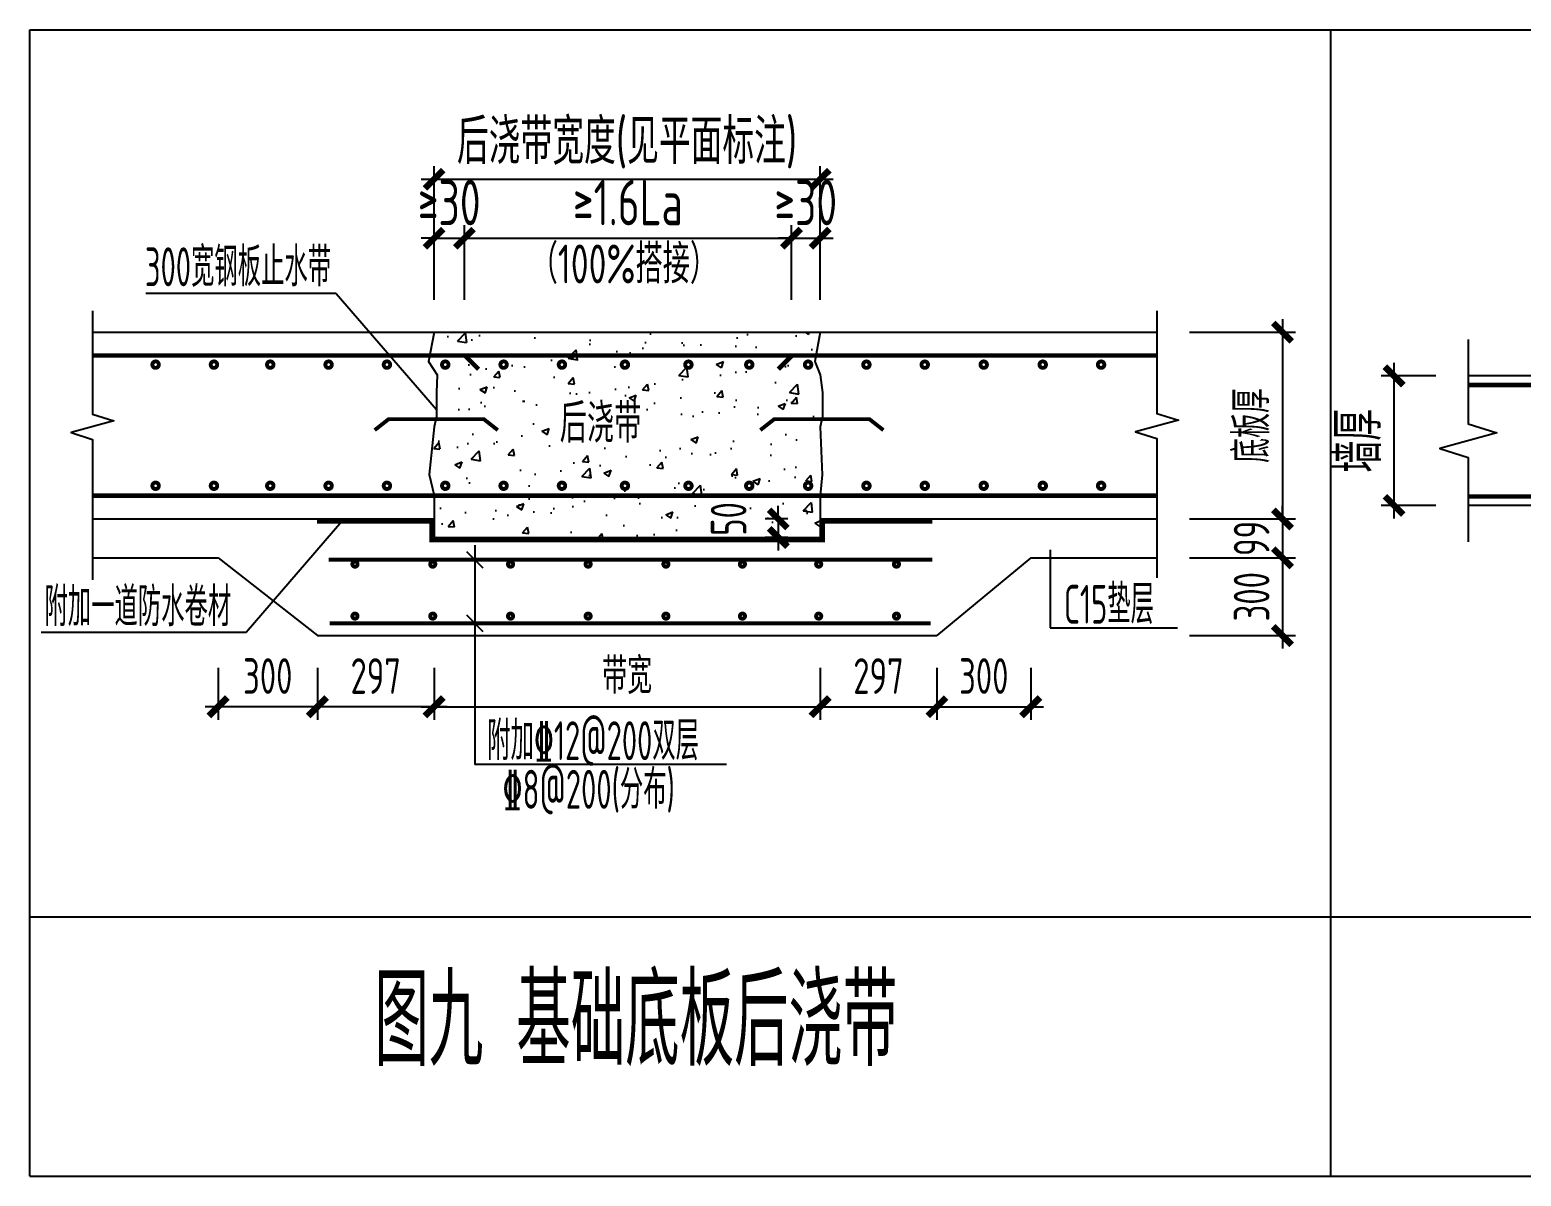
# Model space of a CAD drawing. Extents: x 9732137 to 18866768, y -962146 to 246094.
# Drawn here: x 9800257 to 9811760, y 126028 to 134873 of the extents above; entities that cross this region are included whole.
import ezdxf
from ezdxf.enums import TextEntityAlignment as Align

# ---------------------------------------------------------------- set-up
doc = ezdxf.new("R2010")
doc.units = 0
doc.header["$LTSCALE"] = 1000
doc.layers.get('0').update_dxf_attribs({"linetype": 'CONTINUOUS'})
doc.layers.get('Defpoints').update_dxf_attribs({"linetype": 'CONTINUOUS'})
for name, color, linetype in [('DIM', 3, 'CONTINUOUS'), ('HATCH', 254, 'CONTINUOUS'), ('NUM', 7, 'CONTINUOUS'), ('TAB', 7, 'CONTINUOUS'), ('TEXT', 7, 'CONTINUOUS')]:
    doc.layers.add(name, color=color, linetype=linetype)
doc.layers.add('rein', color=6, linetype='ByLayer', lineweight=18)
doc.styles.add('TSSD_Dimension', font='Tssdeng.shx', dxfattribs={"width": 0.7, "bigfont": 'hztxt.shx'})
doc.styles.add('TSSD_Norm', font='Tssdeng.shx', dxfattribs={"width": 0.7, "bigfont": 'hztxt.shx'})
doc.styles.add('说明文字', font='tssdeng.shx', dxfattribs={"width": 0.75, "bigfont": 'hztxt.shx'})
doc.dimstyles.new('TSSD_100_100', dxfattribs={"dimtxt": 350, "dimasz": 100, "dimexe": 100, "dimexo": 250, "dimgap": 100, "dimtad": 1, "dimdec": 0, "dimzin": 0, "dimdsep": 46, "dimtxsty": 'TSSD_Dimension', "dimblk": 'ARCHTICK', "dimblk1": 'ARCHTICK', "dimblk2": 'ARCHTICK', "dimcen": 0, "dimdle": 100, "dimclrt": 7, "dimadec": 0, "dimazin": 0, "dimtfac": 1, "dimtdec": 0, "dimtix": 1, "dimtmove": 2, "dimatfit": 3, "dimfxl": 1, "dimtolj": 1, "dimtzin": 0, "dimarcsym": 0})
doc.dimstyles.new('TSSD_33_100', dxfattribs={"dimtxt": 275, "dimasz": 100, "dimexe": 100, "dimexo": 250, "dimgap": 100, "dimtad": 1, "dimdec": 0, "dimlfac": 0.33, "dimzin": 0, "dimdsep": 46, "dimtxsty": 'TSSD_Dimension', "dimblk": 'ARCHTICK', "dimblk1": 'ARCHTICK', "dimblk2": 'ARCHTICK', "dimcen": 0, "dimdle": 100, "dimclrt": 7, "dimadec": 0, "dimazin": 0, "dimtfac": 1, "dimtdec": 0, "dimtix": 1, "dimtmove": 2, "dimatfit": 3, "dimfxl": 1, "dimtolj": 1, "dimtzin": 0, "dimarcsym": 0})

# ---------------------------------------------------------------- blocks, each defined once
blk = doc.blocks.new('_ArchTick')
at = {"color": 0, "linetype": 'ByBlock', "const_width": 0.5}
blk.add_lwpolyline([(-0.71, -0.71), (0.71, 0.71)], dxfattribs=at)
blk = doc.blocks.new('*D765')
at = {"layer": 'Defpoints', "color": 0}
for p in [(9810780, 132203), (9811352, 132203), (9811352, 131203)]:
    blk.add_point(p, dxfattribs=at)
at = {"layer": 'DIM', "color": 0, "lineweight": -2}
for p, q in [((9810780, 131103), (9810780, 132303)), ((9811102, 132203), (9810680, 132203)), ((9811102, 131203), (9810680, 131203))]:
    blk.add_line(p, q, dxfattribs=at)
at = {"layer": 'DIM', "color": 0, "lineweight": -2, "xscale": 100, "yscale": 100, "zscale": 100}
for p, rotation in [((9810780, 132203), 90), ((9810780, 131203), 270)]:
    blk.add_blockref('_ArchTick', p, dxfattribs=dict(at, rotation=rotation))
at = {"layer": 'DIM', "color": 7, "insert": (9810505, 131703), "char_height": 350, "attachment_point": 5, "rotation": 90, "style": 'TSSD_Dimension'}
blk.add_mtext('\\A1;墙厚', dxfattribs=at)
blk = doc.blocks.new('*D811')
at = {"layer": 'Defpoints', "color": 0}
for p in [(9808951, 132540), (9808951, 131099), (9809919, 131099)]:
    blk.add_point(p, dxfattribs=at)
at = {"layer": 'DIM', "color": 0, "lineweight": -2}
for p, q in [((9809919, 132640), (9809919, 130999)), ((9809201, 132540), (9810019, 132540)), ((9809201, 131099), (9810019, 131099))]:
    blk.add_line(p, q, dxfattribs=at)
at = {"layer": 'DIM', "color": 0, "lineweight": -2, "xscale": 100, "yscale": 100, "zscale": 100}
for p, rotation in [((9809919, 132540), 90), ((9809919, 131099), 270)]:
    blk.add_blockref('_ArchTick', p, dxfattribs=dict(at, rotation=rotation))
at = {"layer": 'DIM', "color": 7, "insert": (9809681, 131820), "char_height": 275, "attachment_point": 5, "rotation": 90, "style": 'TSSD_Dimension'}
blk.add_mtext('\\A1;底板厚', dxfattribs=at)
blk = doc.blocks.new('*D812')
at = {"layer": 'Defpoints', "color": 0}
for p in [(9803375, 130199), (9806353, 130199), (9806353, 129650)]:
    blk.add_point(p, dxfattribs=at)
at = {"layer": 'DIM', "color": 0, "lineweight": -2}
for p, q in [((9803375, 129949), (9803375, 129550)), ((9806353, 129949), (9806353, 129550)), ((9803275, 129650), (9806453, 129650))]:
    blk.add_line(p, q, dxfattribs=at)
at = {"layer": 'DIM', "color": 0, "lineweight": -2, "xscale": 100, "yscale": 100, "zscale": 100, "rotation": 180}
blk.add_blockref('_ArchTick', (9803375, 129650), dxfattribs=at)
at = {"layer": 'DIM', "color": 0, "lineweight": -2, "xscale": 100, "yscale": 100, "zscale": 100}
blk.add_blockref('_ArchTick', (9806353, 129650), dxfattribs=at)
at = {"layer": 'DIM', "color": 7, "insert": (9804864, 129887), "char_height": 275, "attachment_point": 5, "style": 'TSSD_Dimension'}
blk.add_mtext('\\A1;带宽', dxfattribs=at)
blk = doc.blocks.new('*D813')
at = {"layer": 'Defpoints', "color": 0}
for p in [(9808951, 131099), (9808951, 130799), (9809919, 130799)]:
    blk.add_point(p, dxfattribs=at)
at = {"layer": 'DIM', "color": 0, "lineweight": -2}
for p, q in [((9809919, 131099), (9809919, 131199)), ((9809201, 131099), (9810019, 131099)), ((9809919, 131099), (9809919, 130799)), ((9809201, 130799), (9810019, 130799)), ((9809919, 130799), (9809919, 130699))]:
    blk.add_line(p, q, dxfattribs=at)
at = {"layer": 'DIM', "color": 0, "lineweight": -2, "xscale": 100, "yscale": 100, "zscale": 100}
for p, rotation in [((9809919, 131099), 270), ((9809919, 130799), 90)]:
    blk.add_blockref('_ArchTick', p, dxfattribs=dict(at, rotation=rotation))
at = {"layer": 'DIM', "color": 7, "insert": (9809681, 130949), "char_height": 275, "attachment_point": 5, "rotation": 90, "style": 'TSSD_Dimension'}
blk.add_mtext('\\A1;99', dxfattribs=at)
blk = doc.blocks.new('*D814')
at = {"layer": 'Defpoints', "color": 0}
for p in [(9808951, 130799), (9808951, 130199), (9809919, 130199)]:
    blk.add_point(p, dxfattribs=at)
at = {"layer": 'DIM', "color": 0, "lineweight": -2}
for p, q in [((9809201, 130799), (9810019, 130799)), ((9809919, 130899), (9809919, 130099)), ((9809201, 130199), (9810019, 130199))]:
    blk.add_line(p, q, dxfattribs=at)
at = {"layer": 'DIM', "color": 0, "lineweight": -2, "xscale": 100, "yscale": 100, "zscale": 100}
for p, rotation in [((9809919, 130799), 90), ((9809919, 130199), 270)]:
    blk.add_blockref('_ArchTick', p, dxfattribs=dict(at, rotation=rotation))
at = {"layer": 'DIM', "color": 7, "insert": (9809681, 130499), "char_height": 275, "attachment_point": 5, "rotation": 90, "style": 'TSSD_Dimension'}
blk.add_mtext('\\A1;300', dxfattribs=at)
blk = doc.blocks.new('*D815')
at = {"layer": 'Defpoints', "color": 0}
for p in [(9802475, 130199), (9803375, 130199), (9802475, 129650)]:
    blk.add_point(p, dxfattribs=at)
at = {"layer": 'DIM', "color": 0, "lineweight": -2}
for p, q in [((9802475, 129949), (9802475, 129550)), ((9803375, 129949), (9803375, 129550)), ((9803475, 129650), (9802375, 129650))]:
    blk.add_line(p, q, dxfattribs=at)
at = {"layer": 'DIM', "color": 0, "lineweight": -2, "xscale": 100, "yscale": 100, "zscale": 100, "rotation": 180}
blk.add_blockref('_ArchTick', (9802475, 129650), dxfattribs=at)
at = {"layer": 'DIM', "color": 0, "lineweight": -2, "xscale": 100, "yscale": 100, "zscale": 100}
blk.add_blockref('_ArchTick', (9803375, 129650), dxfattribs=at)
at = {"layer": 'DIM', "color": 7, "insert": (9802925, 129887), "char_height": 275, "attachment_point": 5, "style": 'TSSD_Dimension'}
blk.add_mtext('\\A1;297', dxfattribs=at)
blk = doc.blocks.new('*D816')
at = {"layer": 'Defpoints', "color": 0}
for p in [(9801709, 130199), (9802475, 130199), (9801709, 129650)]:
    blk.add_point(p, dxfattribs=at)
at = {"layer": 'DIM', "color": 0, "lineweight": -2}
for p, q in [((9801709, 129949), (9801709, 129550)), ((9802475, 129949), (9802475, 129550)), ((9802575, 129650), (9801609, 129650))]:
    blk.add_line(p, q, dxfattribs=at)
at = {"layer": 'DIM', "color": 0, "lineweight": -2, "xscale": 100, "yscale": 100, "zscale": 100, "rotation": 180}
blk.add_blockref('_ArchTick', (9801709, 129650), dxfattribs=at)
at = {"layer": 'DIM', "color": 0, "lineweight": -2, "xscale": 100, "yscale": 100, "zscale": 100}
blk.add_blockref('_ArchTick', (9802475, 129650), dxfattribs=at)
at = {"layer": 'DIM', "color": 7, "insert": (9802092, 129887), "char_height": 275, "attachment_point": 5, "style": 'TSSD_Dimension'}
blk.add_mtext('\\A1;300', dxfattribs=at)
blk = doc.blocks.new('*D817')
at = {"layer": 'Defpoints', "color": 0}
for p in [(9806353, 130199), (9807253, 130199), (9807253, 129650)]:
    blk.add_point(p, dxfattribs=at)
at = {"layer": 'DIM', "color": 0, "lineweight": -2}
for p, q in [((9806353, 129949), (9806353, 129550)), ((9807253, 129949), (9807253, 129550)), ((9806253, 129650), (9807353, 129650))]:
    blk.add_line(p, q, dxfattribs=at)
at = {"layer": 'DIM', "color": 0, "lineweight": -2, "xscale": 100, "yscale": 100, "zscale": 100, "rotation": 180}
blk.add_blockref('_ArchTick', (9806353, 129650), dxfattribs=at)
at = {"layer": 'DIM', "color": 0, "lineweight": -2, "xscale": 100, "yscale": 100, "zscale": 100}
blk.add_blockref('_ArchTick', (9807253, 129650), dxfattribs=at)
at = {"layer": 'DIM', "color": 7, "insert": (9806803, 129887), "char_height": 275, "attachment_point": 5, "style": 'TSSD_Dimension'}
blk.add_mtext('\\A1;297', dxfattribs=at)
blk = doc.blocks.new('*D818')
at = {"layer": 'Defpoints', "color": 0}
for p in [(9807253, 130199), (9807977, 130199), (9807977, 129650)]:
    blk.add_point(p, dxfattribs=at)
at = {"layer": 'DIM', "color": 0, "lineweight": -2}
for p, q in [((9807253, 129949), (9807253, 129550)), ((9807977, 129949), (9807977, 129550)), ((9807153, 129650), (9808077, 129650))]:
    blk.add_line(p, q, dxfattribs=at)
at = {"layer": 'DIM', "color": 0, "lineweight": -2, "xscale": 100, "yscale": 100, "zscale": 100, "rotation": 180}
blk.add_blockref('_ArchTick', (9807253, 129650), dxfattribs=at)
at = {"layer": 'DIM', "color": 0, "lineweight": -2, "xscale": 100, "yscale": 100, "zscale": 100}
blk.add_blockref('_ArchTick', (9807977, 129650), dxfattribs=at)
at = {"layer": 'DIM', "color": 7, "insert": (9807615, 129887), "char_height": 275, "attachment_point": 5, "style": 'TSSD_Dimension'}
blk.add_mtext('\\A1;300', dxfattribs=at)
blk = doc.blocks.new('*D819')
at = {"layer": 'Defpoints', "color": 0}
for p in [(9806353, 131099), (9806030, 130956), (9806353, 130956)]:
    blk.add_point(p, dxfattribs=at)
at = {"layer": 'DIM', "color": 0, "lineweight": -2}
for p, q in [((9806030, 131099), (9806030, 131199)), ((9806103, 131099), (9805930, 131099)), ((9806030, 131099), (9806030, 130956)), ((9806103, 130956), (9805930, 130956)), ((9806030, 130956), (9806030, 130856))]:
    blk.add_line(p, q, dxfattribs=at)
at = {"layer": 'DIM', "color": 0, "lineweight": -2, "xscale": 100, "yscale": 100, "zscale": 100}
for p, rotation in [((9806030, 131099), 270), ((9806030, 130956), 90)]:
    blk.add_blockref('_ArchTick', p, dxfattribs=dict(at, rotation=rotation))
at = {"layer": 'DIM', "color": 7, "insert": (9805647, 131099), "char_height": 275, "attachment_point": 5, "rotation": 90, "style": 'TSSD_Dimension'}
blk.add_mtext('\\A1;50', dxfattribs=at)
blk = doc.blocks.new('*D820')
at = {"layer": 'Defpoints', "color": 0}
for p in [(9806353, 133265), (9806132, 132540), (9806353, 132540)]:
    blk.add_point(p, dxfattribs=at)
at = {"layer": 'DIM', "color": 0, "lineweight": -2}
for p, q in [((9806132, 132790), (9806132, 133365)), ((9806353, 132790), (9806353, 133365)), ((9806132, 133265), (9806032, 133265)), ((9806132, 133265), (9806353, 133265)), ((9806353, 133265), (9806453, 133265))]:
    blk.add_line(p, q, dxfattribs=at)
at = {"layer": 'DIM', "color": 0, "lineweight": -2, "xscale": 100, "yscale": 100, "zscale": 100}
blk.add_blockref('_ArchTick', (9806132, 133265), dxfattribs=at)
at = {"layer": 'DIM', "color": 0, "lineweight": -2, "xscale": 100, "yscale": 100, "zscale": 100, "rotation": 180}
blk.add_blockref('_ArchTick', (9806353, 133265), dxfattribs=at)
at = {"layer": 'DIM', "color": 7, "insert": (9806242, 133540), "char_height": 350, "attachment_point": 5, "style": 'TSSD_Dimension'}
blk.add_mtext('\\A1;≥30', dxfattribs=at)
blk = doc.blocks.new('*D821')
at = {"layer": 'Defpoints', "color": 0}
for p in [(9803609, 133265), (9803375, 132540), (9803609, 132540)]:
    blk.add_point(p, dxfattribs=at)
at = {"layer": 'DIM', "color": 0, "lineweight": -2}
for p, q in [((9803375, 132790), (9803375, 133365)), ((9803609, 132790), (9803609, 133365)), ((9803375, 133265), (9803275, 133265)), ((9803375, 133265), (9803609, 133265)), ((9803609, 133265), (9803709, 133265))]:
    blk.add_line(p, q, dxfattribs=at)
at = {"layer": 'DIM', "color": 0, "lineweight": -2, "xscale": 100, "yscale": 100, "zscale": 100}
blk.add_blockref('_ArchTick', (9803375, 133265), dxfattribs=at)
at = {"layer": 'DIM', "color": 0, "lineweight": -2, "xscale": 100, "yscale": 100, "zscale": 100, "rotation": 180}
blk.add_blockref('_ArchTick', (9803609, 133265), dxfattribs=at)
at = {"layer": 'DIM', "color": 7, "insert": (9803492, 133540), "char_height": 350, "attachment_point": 5, "style": 'TSSD_Dimension'}
blk.add_mtext('\\A1;≥30', dxfattribs=at)
blk = doc.blocks.new('*D822')
at = {"layer": 'Defpoints', "color": 0}
for p in [(9806132, 133265), (9803609, 132540), (9806132, 132540)]:
    blk.add_point(p, dxfattribs=at)
at = {"layer": 'DIM', "color": 0, "lineweight": -2}
for p, q in [((9803609, 132790), (9803609, 133365)), ((9806132, 132790), (9806132, 133365)), ((9803509, 133265), (9806232, 133265))]:
    blk.add_line(p, q, dxfattribs=at)
at = {"layer": 'DIM', "color": 0, "lineweight": -2, "xscale": 100, "yscale": 100, "zscale": 100, "rotation": 180}
blk.add_blockref('_ArchTick', (9803609, 133265), dxfattribs=at)
at = {"layer": 'DIM', "color": 0, "lineweight": -2, "xscale": 100, "yscale": 100, "zscale": 100}
blk.add_blockref('_ArchTick', (9806132, 133265), dxfattribs=at)
at = {"layer": 'DIM', "color": 7, "insert": (9804870, 133540), "char_height": 350, "attachment_point": 5, "style": 'TSSD_Dimension'}
blk.add_mtext('\\A1;≥1.6La', dxfattribs=at)
blk = doc.blocks.new('*D823')
at = {"layer": 'Defpoints', "color": 0}
for p in [(9806353, 133720), (9803375, 132540), (9806353, 132540)]:
    blk.add_point(p, dxfattribs=at)
at = {"layer": 'DIM', "color": 0, "lineweight": -2}
for p, q in [((9803375, 132790), (9803375, 133820)), ((9806353, 132790), (9806353, 133820)), ((9803275, 133720), (9806453, 133720))]:
    blk.add_line(p, q, dxfattribs=at)
at = {"layer": 'DIM', "color": 0, "lineweight": -2, "xscale": 100, "yscale": 100, "zscale": 100, "rotation": 180}
blk.add_blockref('_ArchTick', (9803375, 133720), dxfattribs=at)
at = {"layer": 'DIM', "color": 0, "lineweight": -2, "xscale": 100, "yscale": 100, "zscale": 100}
blk.add_blockref('_ArchTick', (9806353, 133720), dxfattribs=at)
at = {"layer": 'DIM', "color": 7, "insert": (9804864, 133995), "char_height": 350, "attachment_point": 5, "style": 'TSSD_Dimension'}
blk.add_mtext('\\A1;后浇带宽度(见平面标注)', dxfattribs=at)

msp = doc.modelspace()

# ---------------------------------------------------------------- hatches: boundary and pattern name
at = {"layer": 'HATCH'}
h = msp.add_hatch(dxfattribs=at)
h.set_pattern_fill('AN33C', color=8, scale=800, style=0)
h.set_pattern_definition([(50, (9438508.54, -167387.77), (573.80815, -50.2017), [60, -660]), (355, (9438508.54, -167387.77), (-111.0011, 601.7537), [48, -528]), (100.4514, (9438556.36, -167391.95), (462.8075, 551.55163), [50.99215, -560.9137]), (46.1842, (9438508.54, -167227.8), (853.7928, -132.4152), [90, -990]), (96.6356, (9438579.7, -167238.8), (747.7302, 779.2943), [76.4882, -841.3704]), (351.1842, (9438508.5, -167227.8), (747.7296, 779.2949), [72, -792]), (21, (9438588.54, -167267.77), (477.52564, -322.0951), [60, -660]), (326, (9438588.54, -167267.77), (194.6523, 580.12), [48, -528]), (71.4514, (9438628.33, -167294.6), (672.1781, 258.0244), [50.99215, -560.9137]), (37.5, (9438508.54, -167387.77), (9.72788, 266.31508), [0, -521.6, 0, -536, 0, -530]), (7.5, (9438508.54, -167387.77), (210.45563, 315.52937), [0, -305.6, 0, -509.6, 0, -202]), (327.5, (9438330.14, -167387.77), (427.05795, -18.0439), [0, -200, 0, -624, 0, -828]), (317.5, (9438250.14, -167387.77), (466.54894, 80.084), [0, -260, 0, -414.4, 0, -588])])
h.paths.add_polyline_path([(9803374.7, 132540.3), (9803341.7, 132360.3), (9806320, 132360.3), (9806353, 132540.3)])
h.paths.add_polyline_path([(9803341.7, 132360.3), (9803333, 132312.7), (9803397.7, 132210.2), (9803393.6, 132074.9), (9803393.6, 131888.4), (9803374.7, 131809.2), (9803337.6, 131442.4), (9803374.7, 131279), (9806353, 131279), (9806369, 131438.4), (9806353, 131809.2), (9806371.9, 131888.4), (9806371.9, 132074.9), (9806353, 132210.2), (9806292, 132360.3)])
h.paths.add_polyline_path([(9804346.3, 132289.6, -1), (9804376.3, 132289.6, -1)], flags=16)
h.paths.add_polyline_path([(9803926.3, 132289.6, -1), (9803896.3, 132289.6, -1)], flags=16)
h.paths.add_polyline_path([(9804832.2, 132289.6, -1), (9804862.2, 132289.6, -1)], flags=16)
h.paths.add_polyline_path([(9804376.3, 131354.9, -1), (9804346.3, 131354.9, -1)], flags=16)
h.paths.add_polyline_path([(9803476.3, 132289.6, -1), (9803446.3, 132289.6, -1)], flags=16)
h.paths.add_polyline_path([(9803926.3, 131354.9, -1), (9803896.3, 131354.9, -1)], flags=16)
h.paths.add_polyline_path([(9804862.2, 131354.9, -1), (9804832.2, 131354.9, -1)], flags=16)
h.paths.add_polyline_path([(9805322, 132289.6, -1), (9805352, 132289.6, -1)], flags=16)
h.paths.add_polyline_path([(9803476.3, 131354.9, -1), (9803446.3, 131354.9, -1)], flags=16)
h.paths.add_polyline_path([(9805322, 131354.9, -1), (9805352, 131354.9, -1)], flags=16)
h.paths.add_polyline_path([(9805791, 132289.6, -1), (9805821, 132289.6, -1)], flags=16)
h.paths.add_polyline_path([(9805791, 131354.9, -1), (9805821, 131354.9, -1)], flags=16)
h.paths.add_polyline_path([(9806245, 132289.6, -1), (9806275, 132289.6, -1)], flags=16)
h.paths.add_polyline_path([(9806245, 131354.9, -1), (9806275, 131354.9, -1)], flags=16)
h.paths.add_polyline_path([(9806353, 130955.5), (9806353, 131099), (9806353, 131279), (9803374.7, 131279), (9803374.7, 131099), (9803374.7, 130955.5)])
h.paths.add_polyline_path([(9804282.6, 131613.1), (9805024.6, 131613.1), (9805024.6, 132063.1), (9804282.6, 132063.1)], flags=24)
h.paths.add_polyline_path([(9805848.5, 130916.1), (9805848.5, 131281.8), (9805456.2, 131281.8), (9805456.2, 130916.1)], flags=9)

# ---------------------------------------------------------------- linework, layer by layer
for p, q in [((9802618.6, 132838.1), (9801150.8, 132838.1)), ((9802618.6, 132838.1), (9803393.6, 131944.6)), ((9800740.3, 132540.3), (9808950.9, 132540.3)), ((9817472.1, 132202.7), (9811352.2, 132202.7)), ((9817472.1, 131202.7), (9811352.2, 131202.7)), ((9800740.3, 131099), (9803374.7, 131099)), ((9802663, 131079), (9801924.9, 130222.1)), ((9803374.7, 131099), (9803374.7, 130955.5)), ((9806353, 131099), (9808950.9, 131099)), ((9806353, 131099), (9806353, 130955.5)), ((9803374.7, 130955.5), (9806353, 130955.5)), ((9800740.3, 130799), (9801708.7, 130799)), ((9801708.7, 130799), (9802474.7, 130199)), ((9803624.5, 130848.1), (9803751.7, 130720.8)), ((9803688.1, 130897.9), (9803688.1, 129204.6)), ((9807977, 130799), (9807253, 130199)), ((9807977, 130799), (9808950.9, 130799)), ((9808127.2, 130861.6), (9808127.2, 130259.6)), ((9803624.5, 130358.1), (9803751.7, 130230.8)), ((9801924.9, 130222.1), (9800343.7, 130222.1)), ((9808127.2, 130259.6), (9809110.1, 130259.6)), ((9802474.7, 130199), (9807253, 130199)), ((9805629.6, 129204.6), (9803688.1, 129204.6))]:
    msp.add_line(p, q)
for points in [[(9800740.3, 132705.3), (9800740.3, 131907.5), (9800905.3, 131855), (9800575.3, 131765), (9800740.3, 131712.5), (9800740.3, 130628.6)], [(9808950.9, 132705.3), (9808950.9, 131913.7), (9809115.9, 131861.2), (9808785.9, 131771.2), (9808950.9, 131718.7), (9808950.9, 130645.7)], [(9803374.7, 132540.3), (9803333, 132312.7), (9803333, 132312.7), (9803397.7, 132210.2), (9803393.6, 132074.9), (9803393.6, 131888.4), (9803374.7, 131809.2), (9803337.6, 131442.4), (9803374.7, 131279), (9803374.7, 131099)], [(9806353, 132540.3), (9806311.3, 132312.7), (9806311.3, 132312.7), (9806353, 132210.2), (9806371.9, 132074.9), (9806371.9, 131888.4), (9806353, 131809.2), (9806369, 131438.4), (9806353, 131279), (9806353, 131099)], [(9811352.2, 132482.7), (9811352.2, 131832.7), (9811572.2, 131762.7), (9811132.2, 131642.7), (9811352.2, 131572.7), (9811352.2, 130922.7)]]:
    msp.add_lwpolyline(points)
at = {"color": 2, "ltscale": 100, "const_width": 30}
for points in [[(9803866.2, 131784.4), (9803758.6, 131869), (9803024.4, 131869), (9802916.8, 131784.4)], [(9806840.8, 131784.4), (9806733.1, 131869), (9805999, 131869), (9805891.3, 131784.4)]]:
    msp.add_lwpolyline(points, dxfattribs=at)
at = {"color": 5, "const_width": 35}
msp.add_lwpolyline([(9807218.1, 131079), (9806373, 131079), (9806373, 130935.5), (9803354.7, 130935.5), (9803354.7, 131079), (9802473, 131079)], dxfattribs=at)
at = {"layer": 'rein', "color": 4, "const_width": 35}
for points in [[(9800740.3, 132360.3), (9808950.9, 132360.3)], [(9803719, 132254.2), (9803613, 132360.3)], [(9806030, 132254.2), (9806136.1, 132360.3)], [(9811352.2, 132132.7), (9817472.1, 132132.7)], [(9800740.3, 131279), (9808950.9, 131279)], [(9811353.7, 131272.7), (9817473.2, 131272.7)]]:
    msp.add_lwpolyline(points, dxfattribs=at)
at = {"layer": 'rein'}
for points, const_width in [([(9801242, 132289.6, -1), (9801212, 132289.6, -1)], 50), ([(9801692, 132289.6, -1), (9801662, 132289.6, -1)], 50), ([(9802126.3, 132289.6, -1), (9802096.3, 132289.6, -1)], 50), ([(9802576.3, 132289.6, -1), (9802546.3, 132289.6, -1)], 50), ([(9803026.3, 132289.6, -1), (9802996.3, 132289.6, -1)], 50), ([(9803476.3, 132289.6, -1), (9803446.3, 132289.6, -1)], 50), ([(9803926.3, 132289.6, -1), (9803896.3, 132289.6, -1)], 50), ([(9804376.3, 132289.6, -1), (9804346.3, 132289.6, -1)], 50), ([(9804832.2, 132289.6, 1), (9804862.2, 132289.6, 1)], 50), ([(9805322, 132289.6, 1), (9805352, 132289.6, 1)], 50), ([(9805791, 132289.6, 1), (9805821, 132289.6, 1)], 50), ([(9806245, 132289.6, 1), (9806275, 132289.6, 1)], 50), ([(9806695, 132289.6, 1), (9806725, 132289.6, 1)], 50), ([(9807145, 132289.6, 1), (9807175, 132289.6, 1)], 50), ([(9807599.6, 132289.6, 1), (9807629.6, 132289.6, 1)], 50), ([(9808055.1, 132289.6, 1), (9808085.1, 132289.6, 1)], 50), ([(9808505.1, 132289.6, 1), (9808535.1, 132289.6, 1)], 50), ([(9801242, 131354.9, -1), (9801212, 131354.9, -1)], 50), ([(9801692, 131354.9, -1), (9801662, 131354.9, -1)], 50), ([(9802126.3, 131354.9, -1), (9802096.3, 131354.9, -1)], 50), ([(9802576.3, 131354.9, -1), (9802546.3, 131354.9, -1)], 50), ([(9803026.3, 131354.9, -1), (9802996.3, 131354.9, -1)], 50), ([(9803476.3, 131354.9, -1), (9803446.3, 131354.9, -1)], 50), ([(9803926.3, 131354.9, -1), (9803896.3, 131354.9, -1)], 50), ([(9804376.3, 131354.9, -1), (9804346.3, 131354.9, -1)], 50), ([(9804832.2, 131354.9, 1), (9804862.2, 131354.9, 1)], 50), ([(9805322, 131354.9, 1), (9805352, 131354.9, 1)], 50), ([(9805791, 131354.9, 1), (9805821, 131354.9, 1)], 50), ([(9806245, 131354.9, 1), (9806275, 131354.9, 1)], 50), ([(9806695, 131354.9, 1), (9806725, 131354.9, 1)], 50), ([(9807145, 131354.9, 1), (9807175, 131354.9, 1)], 50), ([(9807599.6, 131354.9, 1), (9807629.6, 131354.9, 1)], 50), ([(9808055.1, 131354.9, 1), (9808085.1, 131354.9, 1)], 50), ([(9808505.1, 131354.9, 1), (9808535.1, 131354.9, 1)], 50), ([(9802749.7, 130750.3, -1), (9802779.7, 130750.3, -1)], 40), ([(9803349.7, 130750.3, -1), (9803379.7, 130750.3, -1)], 40), ([(9803949.7, 130750.3, -1), (9803979.7, 130750.3, -1)], 40), ([(9804548.3, 130750.3, -1), (9804578.3, 130750.3, -1)], 40), ([(9805148.3, 130750.3, -1), (9805178.3, 130750.3, -1)], 40), ([(9805738.4, 130750.3, -1), (9805768.4, 130750.3, -1)], 40), ([(9806326.6, 130750.3, -1), (9806356.6, 130750.3, -1)], 40), ([(9806926.6, 130750.3, -1), (9806956.6, 130750.3, -1)], 40), ([(9802749.7, 130349.3, -1), (9802779.7, 130349.3, -1)], 40), ([(9803349.7, 130349.3, -1), (9803379.7, 130349.3, -1)], 40), ([(9803949.7, 130349.3, -1), (9803979.7, 130349.3, -1)], 40), ([(9804548.3, 130349.3, -1), (9804578.3, 130349.3, -1)], 40), ([(9805148.3, 130349.3, -1), (9805178.3, 130349.3, -1)], 40), ([(9805738.4, 130349.3, -1), (9805768.4, 130349.3, -1)], 40), ([(9806326.6, 130349.3, -1), (9806356.6, 130349.3, -1)], 40), ([(9806926.6, 130349.3, -1), (9806956.6, 130349.3, -1)], 40)]:
    msp.add_lwpolyline(points, format="xyb", close=True, dxfattribs=dict(at, const_width=const_width))
at = {"layer": 'rein', "color": 4, "ltscale": 100, "const_width": 30}
for points in [[(9802562.4, 130784.4), (9807218.9, 130784.4)], [(9802570.3, 130294.4), (9807204.6, 130294.4)]]:
    msp.add_lwpolyline(points, dxfattribs=at)
at = {"layer": 'TAB'}
for p, q in [((9800256.8, 134873), (9859462.8, 134873)), ((9800256.8, 126028), (9800256.8, 134873)), ((9810290.1, 134873), (9810290.1, 126028)), ((9800256.8, 128028), (9859462.8, 128028)), ((9800256.8, 126028), (9859462.8, 126028))]:
    msp.add_line(p, q, dxfattribs=at)

# ---------------------------------------------------------------- texts
for s, style, width, p in [('300宽钢板止水带', 'TSSD_Norm', 0.6, (9801144.4, 132894.5)), ('（100%%%搭接）', '说明文字', 0.7, (9804119.7, 132916.7)), ('附加一道防水卷材', 'TSSD_Norm', 0.6, (9800369.8, 130271.8)), ('C15垫层', 'TSSD_Norm', 0.6, (9808233.6, 130290.5)), ('附加\x8412@200双层', 'TSSD_Norm', 0.6, (9803784.9, 129238.2)), ('\x848@200(分布)', 'TSSD_Norm', 0.6, (9803903.8, 128862.8))]:
    msp.add_text(s, height=300, dxfattribs=dict(style=style, width=width)).set_placement(p)
at = {"layer": 'NUM', "color": 7, "style": 'TSSD_Norm', "width": 0.6}
msp.add_text('图九 基础底板后浇带', height=700, dxfattribs=at).set_placement((9802914.2, 126669.2), align=Align.BOTTOM_LEFT)
at = {"layer": 'TEXT', "style": '说明文字', "width": 0.7}
msp.add_text('后浇带', height=300, dxfattribs=at).set_placement((9804344.4, 131688.1))

# ---------------------------------------------------------------- dimensions: what is measured, and where the dimension line sits
at = {"layer": 'DIM'}
for base, p1, p2, text, dimstyle, picture, middle in [((9806353, 133719.7), (9803374.7, 132540.3), (9806353, 132540.3), '后浇带宽度(见平面标注)', 'TSSD_100_100', '*D823', (9804863.8, 133994.7)), ((9803608.8, 133264.7), (9803374.7, 132540.3), (9803608.8, 132540.3), '≥30', 'TSSD_100_100', '*D821', (9803491.8, 133539.7)), ((9806132, 133264.7), (9803608.8, 132540.3), (9806132, 132540.3), '≥1.6La', 'TSSD_100_100', '*D822', (9804870.4, 133539.7)), ((9806353, 133264.7), (9806132, 132540.3), (9806353, 132540.3), '≥30', 'TSSD_100_100', '*D820', (9806242.5, 133539.7)), ((9801708.7, 129649.9), (9802474.7, 130199), (9801708.7, 130199), '300', 'TSSD_33_100', '*D816', (9802091.7, 129887.4)), ((9806353, 129649.9), (9803374.7, 130199), (9806353, 130199), '带宽', 'TSSD_33_100', '*D812', (9804863.8, 129887.4))]:
    dim = msp.add_linear_dim(base=base, p1=p1, p2=p2, text=text, dimstyle=dimstyle, dxfattribs=at)
    dim.commit()
    dim.dimension.update_dxf_attribs({"geometry": picture, "text_midpoint": middle})
for base, p1, p2, angle, text, picture, middle in [((9809919, 131099), (9808950.9, 132540.3), (9808950.9, 131099), 90, '底板厚', '*D811', (9809681.5, 131819.6)), ((9809919, 130199), (9808950.9, 130799), (9808950.9, 130199), 90, '300', '*D814', (9809681.5, 130499)), ((9807977, 129649.9), (9807253, 130199), (9807977, 130199), 180, '300', '*D818', (9807615, 129887.4))]:
    dim = msp.add_linear_dim(base=base, p1=p1, p2=p2, angle=angle, text=text, dimstyle='TSSD_33_100', dxfattribs=at)
    dim.commit()
    dim.dimension.update_dxf_attribs({"geometry": picture, "text_midpoint": middle})
at = {"layer": 'DIM', "color": 3}
dim = msp.add_linear_dim(base=(9810780.4, 132202.7), p1=(9811352.2, 131202.7), p2=(9811352.2, 132202.7), angle=90, text='墙厚', dimstyle='TSSD_100_100', dxfattribs=at)
dim.commit()
dim.dimension.update_dxf_attribs({"geometry": '*D765', "text_midpoint": (9810505.4, 131702.7)})
at = {"layer": 'DIM'}
dim = msp.add_linear_dim(base=(9806029.7, 130955.5), p1=(9806353, 131099), p2=(9806353, 130955.5), angle=90, text='50', dimstyle='TSSD_33_100', dxfattribs=at)
dim.commit()
dim.dimension.update_dxf_attribs({"geometry": '*D819', "text_midpoint": (9805646.6, 131099), "dimtype": 160})
for base, p1, p2, angle, picture, middle in [((9809919, 130799), (9808950.9, 131099), (9808950.9, 130799), 90, '*D813', (9809681.5, 130949)), ((9807253, 129649.9), (9806353, 130199), (9807253, 130199), 180, '*D817', (9806803, 129887.4))]:
    dim = msp.add_linear_dim(base=base, p1=p1, p2=p2, angle=angle, dimstyle='TSSD_33_100', dxfattribs=at)
    dim.commit()
    dim.dimension.update_dxf_attribs({"geometry": picture, "text_midpoint": middle})
dim = msp.add_linear_dim(base=(9802474.7, 129649.9), p1=(9803374.7, 130199), p2=(9802474.7, 130199), dimstyle='TSSD_33_100', dxfattribs=at)
dim.commit()
dim.dimension.update_dxf_attribs({"geometry": '*D815', "text_midpoint": (9802924.7, 129887.4)})

doc.saveas('drawing.dxf')
